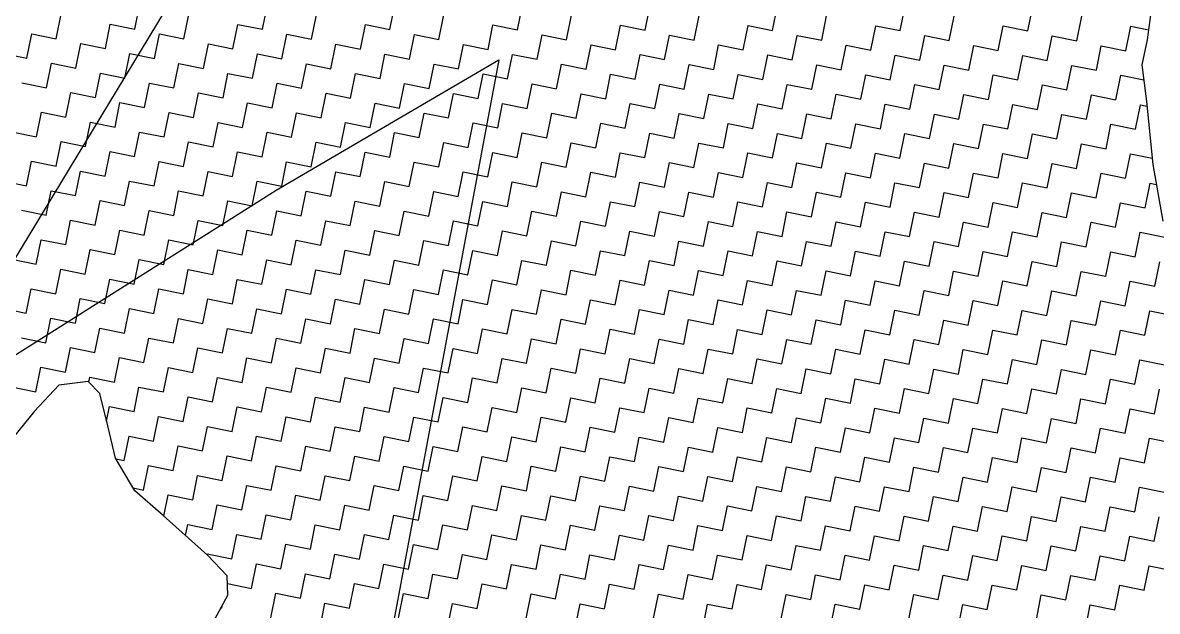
# Model space of a CAD drawing. Header units: metres. Extents: x 278801 to 279668, y 2074665 to 2075564.
# Drawn here: x 279499.6 to 279570.5, y 2075367.2 to 2075404 of the extents above; entities that cross this region are included whole.
import ezdxf

# ---------------------------------------------------------------- set-up
doc = ezdxf.new("R2010")
doc.units = ezdxf.units.M
doc.layers.add('POLY_HATCH', color=12, linetype='Continuous')
doc.layers.add('POLY_PARCEL', color=6, linetype='Continuous')

msp = doc.modelspace()

# ---------------------------------------------------------------- linework, layer by layer
at = {"layer": 'POLY_HATCH', "linetype": 'Continuous'}
for p, q in [((279506.586, 2075403.639), (279506.896, 2075405.171)), ((279514.559, 2075403.622), (279514.869, 2075405.154)), ((279522.531, 2075403.605), (279522.841, 2075405.137)), ((279530.504, 2075403.588), (279530.814, 2075405.12)), ((279538.476, 2075403.571), (279538.786, 2075405.103)), ((279546.449, 2075403.554), (279546.758, 2075405.086)), ((279554.421, 2075403.537), (279554.731, 2075405.07)), ((279562.393, 2075403.52), (279562.703, 2075405.053)), ((279501.679, 2075403.036), (279501.989, 2075404.568)), ((279509.651, 2075403.019), (279509.961, 2075404.551)), ((279517.624, 2075403.002), (279517.934, 2075404.534)), ((279525.596, 2075402.985), (279525.906, 2075404.517)), ((279533.569, 2075402.968), (279533.879, 2075404.501)), ((279541.541, 2075402.951), (279541.851, 2075404.484)), ((279549.514, 2075402.934), (279549.823, 2075404.467)), ((279557.486, 2075402.917), (279557.796, 2075404.45)), ((279565.458, 2075402.9), (279565.768, 2075404.433)), ((279504.744, 2075402.416), (279505.054, 2075403.948)), ((279505.054, 2075403.948), (279506.586, 2075403.639)), ((279512.716, 2075402.399), (279513.026, 2075403.932)), ((279513.026, 2075403.932), (279514.559, 2075403.622)), ((279520.689, 2075402.382), (279520.999, 2075403.915)), ((279520.999, 2075403.915), (279522.531, 2075403.605)), ((279528.661, 2075402.365), (279528.971, 2075403.898)), ((279528.971, 2075403.898), (279530.504, 2075403.588)), ((279536.634, 2075402.348), (279536.944, 2075403.881)), ((279536.944, 2075403.881), (279538.476, 2075403.571)), ((279544.606, 2075402.331), (279544.916, 2075403.864)), ((279544.916, 2075403.864), (279546.449, 2075403.554)), ((279552.579, 2075402.314), (279552.888, 2075403.847)), ((279552.888, 2075403.847), (279554.421, 2075403.537)), ((279560.551, 2075402.298), (279560.861, 2075403.83)), ((279560.861, 2075403.83), (279562.393, 2075403.52)), ((279568.523, 2075402.281), (279568.833, 2075403.813)), ((279568.833, 2075403.813), (279569.932, 2075403.591)), ((279499.837, 2075401.813), (279500.146, 2075403.346)), ((279500.146, 2075403.346), (279501.679, 2075403.036)), ((279502.902, 2075401.193), (279503.211, 2075402.726)), ((279503.211, 2075402.726), (279504.744, 2075402.416)), ((279507.809, 2075401.796), (279508.119, 2075403.329)), ((279508.119, 2075403.329), (279509.651, 2075403.019)), ((279515.781, 2075401.779), (279516.091, 2075403.312)), ((279516.091, 2075403.312), (279517.624, 2075403.002)), ((279523.754, 2075401.762), (279524.064, 2075403.295)), ((279524.064, 2075403.295), (279525.596, 2075402.985)), ((279531.726, 2075401.745), (279532.036, 2075403.278)), ((279532.036, 2075403.278), (279533.569, 2075402.968)), ((279539.699, 2075401.729), (279540.009, 2075403.261)), ((279540.009, 2075403.261), (279541.541, 2075402.951)), ((279547.671, 2075401.712), (279547.981, 2075403.244)), ((279547.981, 2075403.244), (279549.514, 2075402.934)), ((279555.644, 2075401.695), (279555.954, 2075403.227)), ((279555.954, 2075403.227), (279557.486, 2075402.917)), ((279563.616, 2075401.678), (279563.926, 2075403.21)), ((279563.926, 2075403.21), (279565.458, 2075402.9)), ((279498.304, 2075402.123), (279499.837, 2075401.813)), ((279505.967, 2075400.574), (279506.276, 2075402.106)), ((279506.276, 2075402.106), (279507.809, 2075401.796)), ((279510.874, 2075401.176), (279511.184, 2075402.709)), ((279511.184, 2075402.709), (279512.716, 2075402.399)), ((279513.939, 2075400.557), (279514.249, 2075402.089)), ((279514.249, 2075402.089), (279515.781, 2075401.779)), ((279518.846, 2075401.16), (279519.156, 2075402.692)), ((279519.156, 2075402.692), (279520.689, 2075402.382)), ((279521.911, 2075400.54), (279522.221, 2075402.072)), ((279522.221, 2075402.072), (279523.754, 2075401.762)), ((279526.819, 2075401.143), (279527.129, 2075402.675)), ((279527.129, 2075402.675), (279528.661, 2075402.365)), ((279529.884, 2075400.523), (279530.194, 2075402.055)), ((279530.194, 2075402.055), (279531.726, 2075401.745)), ((279534.791, 2075401.126), (279535.101, 2075402.658)), ((279535.101, 2075402.658), (279536.634, 2075402.348)), ((279537.856, 2075400.506), (279538.166, 2075402.038)), ((279538.166, 2075402.038), (279539.699, 2075401.729)), ((279542.764, 2075401.109), (279543.074, 2075402.641)), ((279543.074, 2075402.641), (279544.606, 2075402.331)), ((279545.829, 2075400.489), (279546.139, 2075402.021)), ((279546.139, 2075402.021), (279547.671, 2075401.712)), ((279550.736, 2075401.092), (279551.046, 2075402.624)), ((279551.046, 2075402.624), (279552.579, 2075402.314)), ((279558.709, 2075401.075), (279559.019, 2075402.607)), ((279559.019, 2075402.607), (279560.551, 2075402.298)), ((279566.681, 2075401.058), (279566.991, 2075402.59)), ((279566.991, 2075402.59), (279568.523, 2075402.281)), ((279501.059, 2075399.971), (279501.369, 2075401.503)), ((279501.369, 2075401.503), (279502.902, 2075401.193)), ((279509.032, 2075399.954), (279509.341, 2075401.486)), ((279509.341, 2075401.486), (279510.874, 2075401.176)), ((279517.004, 2075399.937), (279517.314, 2075401.469)), ((279517.314, 2075401.469), (279518.846, 2075401.16)), ((279524.976, 2075399.92), (279525.286, 2075401.452)), ((279525.286, 2075401.452), (279526.819, 2075401.143)), ((279532.949, 2075399.903), (279533.259, 2075401.436)), ((279533.259, 2075401.436), (279534.791, 2075401.126)), ((279540.921, 2075399.886), (279541.231, 2075401.419)), ((279541.231, 2075401.419), (279542.764, 2075401.109)), ((279548.894, 2075399.869), (279549.204, 2075401.402)), ((279549.204, 2075401.402), (279550.736, 2075401.092)), ((279553.801, 2075400.472), (279554.111, 2075402.005)), ((279554.111, 2075402.005), (279555.644, 2075401.695)), ((279556.866, 2075399.852), (279557.176, 2075401.385)), ((279557.176, 2075401.385), (279558.709, 2075401.075)), ((279561.774, 2075400.455), (279562.084, 2075401.988)), ((279562.084, 2075401.988), (279563.616, 2075401.678)), ((279564.839, 2075399.835), (279565.149, 2075401.368)), ((279565.149, 2075401.368), (279566.681, 2075401.058)), ((279504.124, 2075399.351), (279504.434, 2075400.883)), ((279504.434, 2075400.883), (279505.967, 2075400.574)), ((279512.097, 2075399.334), (279512.406, 2075400.867)), ((279512.406, 2075400.867), (279513.939, 2075400.557)), ((279520.069, 2075399.317), (279520.379, 2075400.85)), ((279520.379, 2075400.85), (279521.911, 2075400.54)), ((279528.041, 2075399.3), (279528.351, 2075400.833)), ((279528.351, 2075400.833), (279529.884, 2075400.523)), ((279536.014, 2075399.283), (279536.324, 2075400.816)), ((279536.324, 2075400.816), (279537.856, 2075400.506)), ((279543.986, 2075399.266), (279544.296, 2075400.799)), ((279544.296, 2075400.799), (279545.829, 2075400.489)), ((279551.959, 2075399.249), (279552.269, 2075400.782)), ((279552.269, 2075400.782), (279553.801, 2075400.472)), ((279559.931, 2075399.232), (279560.241, 2075400.765)), ((279560.241, 2075400.765), (279561.774, 2075400.455)), ((279567.904, 2075399.216), (279568.214, 2075400.748)), ((279568.214, 2075400.748), (279569.645, 2075400.459)), ((279499.527, 2075400.281), (279501.059, 2075399.971)), ((279507.189, 2075398.731), (279507.499, 2075400.264)), ((279507.499, 2075400.264), (279509.032, 2075399.954)), ((279515.162, 2075398.714), (279515.472, 2075400.247)), ((279515.472, 2075400.247), (279517.004, 2075399.937)), ((279523.134, 2075398.697), (279523.444, 2075400.23)), ((279523.444, 2075400.23), (279524.976, 2075399.92)), ((279531.107, 2075398.68), (279531.416, 2075400.213)), ((279531.416, 2075400.213), (279532.949, 2075399.903)), ((279539.079, 2075398.663), (279539.389, 2075400.196)), ((279539.389, 2075400.196), (279540.921, 2075399.886)), ((279547.051, 2075398.647), (279547.361, 2075400.179)), ((279547.361, 2075400.179), (279548.894, 2075399.869)), ((279555.024, 2075398.63), (279555.334, 2075400.162)), ((279555.334, 2075400.162), (279556.866, 2075399.852)), ((279562.996, 2075398.613), (279563.306, 2075400.145)), ((279563.306, 2075400.145), (279564.839, 2075399.835)), ((279502.282, 2075398.128), (279502.592, 2075399.661)), ((279502.592, 2075399.661), (279504.124, 2075399.351)), ((279510.254, 2075398.111), (279510.564, 2075399.644)), ((279510.564, 2075399.644), (279512.097, 2075399.334)), ((279518.227, 2075398.094), (279518.537, 2075399.627)), ((279518.537, 2075399.627), (279520.069, 2075399.317)), ((279526.199, 2075398.078), (279526.509, 2075399.61)), ((279526.509, 2075399.61), (279528.041, 2075399.3)), ((279534.172, 2075398.061), (279534.481, 2075399.593)), ((279534.481, 2075399.593), (279536.014, 2075399.283)), ((279542.144, 2075398.044), (279542.454, 2075399.576)), ((279542.454, 2075399.576), (279543.986, 2075399.266)), ((279550.116, 2075398.027), (279550.426, 2075399.559)), ((279550.426, 2075399.559), (279551.959, 2075399.249)), ((279558.089, 2075398.01), (279558.399, 2075399.542)), ((279558.399, 2075399.542), (279559.931, 2075399.232)), ((279566.061, 2075397.993), (279566.371, 2075399.525)), ((279566.371, 2075399.525), (279567.904, 2075399.216)), ((279505.347, 2075397.509), (279505.657, 2075399.041)), ((279505.657, 2075399.041), (279507.189, 2075398.731)), ((279513.319, 2075397.492), (279513.629, 2075399.024)), ((279513.629, 2075399.024), (279515.162, 2075398.714)), ((279521.292, 2075397.475), (279521.602, 2075399.007)), ((279521.602, 2075399.007), (279523.134, 2075398.697)), ((279529.264, 2075397.458), (279529.574, 2075398.99)), ((279529.574, 2075398.99), (279531.107, 2075398.68)), ((279537.237, 2075397.441), (279537.546, 2075398.973)), ((279537.546, 2075398.973), (279539.079, 2075398.663)), ((279545.209, 2075397.424), (279545.519, 2075398.956)), ((279545.519, 2075398.956), (279547.051, 2075398.647)), ((279553.181, 2075397.407), (279553.491, 2075398.94)), ((279553.491, 2075398.94), (279555.024, 2075398.63)), ((279561.154, 2075397.39), (279561.464, 2075398.923)), ((279561.464, 2075398.923), (279562.996, 2075398.613)), ((279569.126, 2075397.373), (279569.436, 2075398.906)), ((279569.436, 2075398.906), (279569.84, 2075398.824)), ((279500.439, 2075396.906), (279500.749, 2075398.438)), ((279500.749, 2075398.438), (279502.282, 2075398.128)), ((279503.504, 2075396.286), (279503.814, 2075397.818)), ((279503.814, 2075397.818), (279505.347, 2075397.509)), ((279508.412, 2075396.889), (279508.722, 2075398.421)), ((279508.722, 2075398.421), (279510.254, 2075398.111)), ((279511.477, 2075396.269), (279511.787, 2075397.802)), ((279511.787, 2075397.802), (279513.319, 2075397.492)), ((279516.384, 2075396.872), (279516.694, 2075398.404)), ((279516.694, 2075398.404), (279518.227, 2075398.094)), ((279519.449, 2075396.252), (279519.759, 2075397.785)), ((279519.759, 2075397.785), (279521.292, 2075397.475)), ((279524.357, 2075396.855), (279524.667, 2075398.387)), ((279524.667, 2075398.387), (279526.199, 2075398.078)), ((279527.422, 2075396.235), (279527.732, 2075397.768)), ((279527.732, 2075397.768), (279529.264, 2075397.458)), ((279532.329, 2075396.838), (279532.639, 2075398.371)), ((279532.639, 2075398.371), (279534.172, 2075398.061)), ((279540.302, 2075396.821), (279540.611, 2075398.354)), ((279540.611, 2075398.354), (279542.144, 2075398.044)), ((279548.274, 2075396.804), (279548.584, 2075398.337)), ((279548.584, 2075398.337), (279550.116, 2075398.027)), ((279556.246, 2075396.787), (279556.556, 2075398.32)), ((279556.556, 2075398.32), (279558.089, 2075398.01)), ((279564.219, 2075396.77), (279564.529, 2075398.303)), ((279564.529, 2075398.303), (279566.061, 2075397.993)), ((279498.907, 2075397.216), (279500.439, 2075396.906)), ((279506.569, 2075395.666), (279506.879, 2075397.199)), ((279506.879, 2075397.199), (279508.412, 2075396.889)), ((279514.542, 2075395.649), (279514.852, 2075397.182)), ((279514.852, 2075397.182), (279516.384, 2075396.872)), ((279522.514, 2075395.632), (279522.824, 2075397.165)), ((279522.824, 2075397.165), (279524.357, 2075396.855)), ((279530.487, 2075395.615), (279530.797, 2075397.148)), ((279530.797, 2075397.148), (279532.329, 2075396.838)), ((279535.394, 2075396.218), (279535.704, 2075397.751)), ((279535.704, 2075397.751), (279537.237, 2075397.441)), ((279538.459, 2075395.598), (279538.769, 2075397.131)), ((279538.769, 2075397.131), (279540.302, 2075396.821)), ((279543.367, 2075396.201), (279543.676, 2075397.734)), ((279543.676, 2075397.734), (279545.209, 2075397.424)), ((279546.432, 2075395.582), (279546.742, 2075397.114)), ((279546.742, 2075397.114), (279548.274, 2075396.804)), ((279551.339, 2075396.184), (279551.649, 2075397.717)), ((279551.649, 2075397.717), (279553.181, 2075397.407)), ((279554.404, 2075395.565), (279554.714, 2075397.097)), ((279554.714, 2075397.097), (279556.246, 2075396.787)), ((279559.311, 2075396.167), (279559.621, 2075397.7)), ((279559.621, 2075397.7), (279561.154, 2075397.39)), ((279562.377, 2075395.548), (279562.686, 2075397.08)), ((279562.686, 2075397.08), (279564.219, 2075396.77)), ((279567.284, 2075396.151), (279567.594, 2075397.683)), ((279567.594, 2075397.683), (279569.126, 2075397.373)), ((279501.662, 2075395.063), (279501.972, 2075396.596)), ((279501.972, 2075396.596), (279503.504, 2075396.286)), ((279509.634, 2075395.046), (279509.944, 2075396.579)), ((279509.944, 2075396.579), (279511.477, 2075396.269)), ((279517.607, 2075395.029), (279517.917, 2075396.562)), ((279517.917, 2075396.562), (279519.449, 2075396.252)), ((279525.579, 2075395.013), (279525.889, 2075396.545)), ((279525.889, 2075396.545), (279527.422, 2075396.235)), ((279533.552, 2075394.996), (279533.862, 2075396.528)), ((279533.862, 2075396.528), (279535.394, 2075396.218)), ((279541.524, 2075394.979), (279541.834, 2075396.511)), ((279541.834, 2075396.511), (279543.367, 2075396.201)), ((279549.497, 2075394.962), (279549.807, 2075396.494)), ((279549.807, 2075396.494), (279551.339, 2075396.184)), ((279557.469, 2075394.945), (279557.779, 2075396.477)), ((279557.779, 2075396.477), (279559.311, 2075396.167)), ((279565.442, 2075394.928), (279565.751, 2075396.46)), ((279565.751, 2075396.46), (279567.284, 2075396.151)), ((279504.727, 2075394.444), (279505.037, 2075395.976)), ((279505.037, 2075395.976), (279506.569, 2075395.666)), ((279512.699, 2075394.427), (279513.009, 2075395.959)), ((279513.009, 2075395.959), (279514.542, 2075395.649)), ((279520.672, 2075394.41), (279520.982, 2075395.942)), ((279520.982, 2075395.942), (279522.514, 2075395.632)), ((279528.644, 2075394.393), (279528.954, 2075395.925)), ((279528.954, 2075395.925), (279530.487, 2075395.615)), ((279536.617, 2075394.376), (279536.927, 2075395.908)), ((279536.927, 2075395.908), (279538.459, 2075395.598)), ((279544.589, 2075394.359), (279544.899, 2075395.891)), ((279544.899, 2075395.891), (279546.432, 2075395.582)), ((279552.562, 2075394.342), (279552.872, 2075395.874)), ((279552.872, 2075395.874), (279554.404, 2075395.565)), ((279560.534, 2075394.325), (279560.844, 2075395.858)), ((279560.844, 2075395.858), (279562.377, 2075395.548)), ((279568.507, 2075394.308), (279568.816, 2075395.841)), ((279568.816, 2075395.841), (279570.163, 2075395.568)), ((279499.82, 2075393.841), (279500.129, 2075395.373)), ((279500.129, 2075395.373), (279501.662, 2075395.063)), ((279507.792, 2075393.824), (279508.102, 2075395.356)), ((279508.102, 2075395.356), (279509.634, 2075395.046)), ((279515.764, 2075393.807), (279516.074, 2075395.339)), ((279516.074, 2075395.339), (279517.607, 2075395.029)), ((279523.737, 2075393.79), (279524.047, 2075395.322)), ((279524.047, 2075395.322), (279525.579, 2075395.013)), ((279531.709, 2075393.773), (279532.019, 2075395.305)), ((279532.019, 2075395.305), (279533.552, 2075394.996)), ((279539.682, 2075393.756), (279539.992, 2075395.289)), ((279539.992, 2075395.289), (279541.524, 2075394.979)), ((279547.654, 2075393.739), (279547.964, 2075395.272)), ((279547.964, 2075395.272), (279549.497, 2075394.962)), ((279555.627, 2075393.722), (279555.937, 2075395.255)), ((279555.937, 2075395.255), (279557.469, 2075394.945)), ((279563.599, 2075393.705), (279563.909, 2075395.238)), ((279563.909, 2075395.238), (279565.442, 2075394.928)), ((279502.885, 2075393.221), (279503.194, 2075394.753)), ((279503.194, 2075394.753), (279504.727, 2075394.444)), ((279510.857, 2075393.204), (279511.167, 2075394.737)), ((279511.167, 2075394.737), (279512.699, 2075394.427)), ((279518.829, 2075393.187), (279519.139, 2075394.72)), ((279519.139, 2075394.72), (279520.672, 2075394.41)), ((279526.802, 2075393.17), (279527.112, 2075394.703)), ((279527.112, 2075394.703), (279528.644, 2075394.393)), ((279534.774, 2075393.153), (279535.084, 2075394.686)), ((279535.084, 2075394.686), (279536.617, 2075394.376)), ((279542.747, 2075393.136), (279543.057, 2075394.669)), ((279543.057, 2075394.669), (279544.589, 2075394.359)), ((279550.719, 2075393.119), (279551.029, 2075394.652)), ((279551.029, 2075394.652), (279552.562, 2075394.342)), ((279558.692, 2075393.102), (279559.002, 2075394.635)), ((279559.002, 2075394.635), (279560.534, 2075394.325)), ((279566.664, 2075393.086), (279566.974, 2075394.618)), ((279566.974, 2075394.618), (279568.507, 2075394.308)), ((279498.287, 2075394.151), (279499.82, 2075393.841)), ((279501.042, 2075391.998), (279501.352, 2075393.531)), ((279501.352, 2075393.531), (279502.885, 2075393.221)), ((279505.95, 2075392.601), (279506.26, 2075394.134)), ((279506.26, 2075394.134), (279507.792, 2075393.824)), ((279509.015, 2075391.981), (279509.325, 2075393.514)), ((279509.325, 2075393.514), (279510.857, 2075393.204)), ((279513.922, 2075392.584), (279514.232, 2075394.117)), ((279514.232, 2075394.117), (279515.764, 2075393.807)), ((279521.895, 2075392.567), (279522.204, 2075394.1)), ((279522.204, 2075394.1), (279523.737, 2075393.79)), ((279529.867, 2075392.55), (279530.177, 2075394.083)), ((279530.177, 2075394.083), (279531.709, 2075393.773)), ((279537.839, 2075392.533), (279538.149, 2075394.066)), ((279538.149, 2075394.066), (279539.682, 2075393.756)), ((279545.812, 2075392.517), (279546.122, 2075394.049)), ((279546.122, 2075394.049), (279547.654, 2075393.739)), ((279553.784, 2075392.5), (279554.094, 2075394.032)), ((279554.094, 2075394.032), (279555.627, 2075393.722)), ((279561.757, 2075392.483), (279562.067, 2075394.015)), ((279562.067, 2075394.015), (279563.599, 2075393.705)), ((279569.729, 2075392.466), (279570.039, 2075393.998)), ((279570.039, 2075393.998), (279570.422, 2075393.921)), ((279504.107, 2075391.379), (279504.417, 2075392.911)), ((279504.417, 2075392.911), (279505.95, 2075392.601)), ((279512.08, 2075391.362), (279512.39, 2075392.894)), ((279512.39, 2075392.894), (279513.922, 2075392.584)), ((279516.987, 2075391.964), (279517.297, 2075393.497)), ((279517.297, 2075393.497), (279518.829, 2075393.187)), ((279520.052, 2075391.345), (279520.362, 2075392.877)), ((279520.362, 2075392.877), (279521.895, 2075392.567)), ((279524.96, 2075391.948), (279525.269, 2075393.48)), ((279525.269, 2075393.48), (279526.802, 2075393.17)), ((279528.025, 2075391.328), (279528.334, 2075392.86)), ((279528.334, 2075392.86), (279529.867, 2075392.55)), ((279532.932, 2075391.931), (279533.242, 2075393.463)), ((279533.242, 2075393.463), (279534.774, 2075393.153)), ((279535.997, 2075391.311), (279536.307, 2075392.843)), ((279536.307, 2075392.843), (279537.839, 2075392.533)), ((279540.904, 2075391.914), (279541.214, 2075393.446)), ((279541.214, 2075393.446), (279542.747, 2075393.136)), ((279543.969, 2075391.294), (279544.279, 2075392.826)), ((279544.279, 2075392.826), (279545.812, 2075392.517)), ((279548.877, 2075391.897), (279549.187, 2075393.429)), ((279549.187, 2075393.429), (279550.719, 2075393.119)), ((279551.942, 2075391.277), (279552.252, 2075392.809)), ((279552.252, 2075392.809), (279553.784, 2075392.5)), ((279556.849, 2075391.88), (279557.159, 2075393.412)), ((279557.159, 2075393.412), (279558.692, 2075393.102)), ((279564.822, 2075391.863), (279565.132, 2075393.395)), ((279565.132, 2075393.395), (279566.664, 2075393.086)), ((279499.51, 2075392.308), (279501.042, 2075391.998)), ((279507.172, 2075390.759), (279507.482, 2075392.291)), ((279507.482, 2075392.291), (279509.015, 2075391.981)), ((279515.145, 2075390.742), (279515.455, 2075392.274)), ((279515.455, 2075392.274), (279516.987, 2075391.964)), ((279523.117, 2075390.725), (279523.427, 2075392.257)), ((279523.427, 2075392.257), (279524.96, 2075391.948)), ((279531.09, 2075390.708), (279531.399, 2075392.24)), ((279531.399, 2075392.24), (279532.932, 2075391.931)), ((279539.062, 2075390.691), (279539.372, 2075392.224)), ((279539.372, 2075392.224), (279540.904, 2075391.914)), ((279547.034, 2075390.674), (279547.344, 2075392.207)), ((279547.344, 2075392.207), (279548.877, 2075391.897)), ((279555.007, 2075390.657), (279555.317, 2075392.19)), ((279555.317, 2075392.19), (279556.849, 2075391.88)), ((279559.914, 2075391.26), (279560.224, 2075392.793)), ((279560.224, 2075392.793), (279561.757, 2075392.483)), ((279562.979, 2075390.64), (279563.289, 2075392.173)), ((279563.289, 2075392.173), (279564.822, 2075391.863)), ((279567.887, 2075391.243), (279568.197, 2075392.776)), ((279568.197, 2075392.776), (279569.729, 2075392.466)), ((279502.265, 2075390.156), (279502.575, 2075391.688)), ((279502.575, 2075391.688), (279504.107, 2075391.379)), ((279510.237, 2075390.139), (279510.547, 2075391.671)), ((279510.547, 2075391.671), (279512.08, 2075391.362)), ((279518.21, 2075390.122), (279518.52, 2075391.655)), ((279518.52, 2075391.655), (279520.052, 2075391.345)), ((279526.182, 2075390.105), (279526.492, 2075391.638)), ((279526.492, 2075391.638), (279528.025, 2075391.328)), ((279534.155, 2075390.088), (279534.464, 2075391.621)), ((279534.464, 2075391.621), (279535.997, 2075391.311)), ((279542.127, 2075390.071), (279542.437, 2075391.604)), ((279542.437, 2075391.604), (279543.969, 2075391.294)), ((279550.099, 2075390.054), (279550.409, 2075391.587)), ((279550.409, 2075391.587), (279551.942, 2075391.277)), ((279558.072, 2075390.037), (279558.382, 2075391.57)), ((279558.382, 2075391.57), (279559.914, 2075391.26)), ((279566.044, 2075390.02), (279566.354, 2075391.553)), ((279566.354, 2075391.553), (279567.887, 2075391.243)), ((279505.33, 2075389.536), (279505.64, 2075391.069)), ((279505.64, 2075391.069), (279507.172, 2075390.759)), ((279513.302, 2075389.519), (279513.612, 2075391.052)), ((279513.612, 2075391.052), (279515.145, 2075390.742)), ((279521.275, 2075389.502), (279521.585, 2075391.035)), ((279521.585, 2075391.035), (279523.117, 2075390.725)), ((279529.247, 2075389.485), (279529.557, 2075391.018)), ((279529.557, 2075391.018), (279531.09, 2075390.708)), ((279537.22, 2075389.468), (279537.53, 2075391.001)), ((279537.53, 2075391.001), (279539.062, 2075390.691)), ((279545.192, 2075389.451), (279545.502, 2075390.984)), ((279545.502, 2075390.984), (279547.034, 2075390.674)), ((279553.165, 2075389.435), (279553.474, 2075390.967)), ((279553.474, 2075390.967), (279555.007, 2075390.657)), ((279561.137, 2075389.418), (279561.447, 2075390.95)), ((279561.447, 2075390.95), (279562.979, 2075390.64)), ((279569.109, 2075389.401), (279569.419, 2075390.933)), ((279569.419, 2075390.933), (279570.952, 2075390.623)), ((279500.422, 2075388.933), (279500.732, 2075390.466)), ((279500.732, 2075390.466), (279502.265, 2075390.156)), ((279508.395, 2075388.916), (279508.705, 2075390.449)), ((279508.705, 2075390.449), (279510.237, 2075390.139)), ((279516.367, 2075388.899), (279516.677, 2075390.432)), ((279516.677, 2075390.432), (279518.21, 2075390.122)), ((279524.34, 2075388.882), (279524.65, 2075390.415)), ((279524.65, 2075390.415), (279526.182, 2075390.105)), ((279532.312, 2075388.866), (279532.622, 2075390.398)), ((279532.622, 2075390.398), (279534.155, 2075390.088)), ((279540.285, 2075388.849), (279540.595, 2075390.381)), ((279540.595, 2075390.381), (279542.127, 2075390.071)), ((279548.257, 2075388.832), (279548.567, 2075390.364)), ((279548.567, 2075390.364), (279550.099, 2075390.054)), ((279556.23, 2075388.815), (279556.539, 2075390.347)), ((279556.539, 2075390.347), (279558.072, 2075390.037)), ((279564.202, 2075388.798), (279564.512, 2075390.33)), ((279564.512, 2075390.33), (279566.044, 2075390.02)), ((279503.487, 2075388.313), (279503.797, 2075389.846)), ((279503.797, 2075389.846), (279505.33, 2075389.536)), ((279511.46, 2075388.297), (279511.77, 2075389.829)), ((279511.77, 2075389.829), (279513.302, 2075389.519)), ((279519.432, 2075388.28), (279519.742, 2075389.812)), ((279519.742, 2075389.812), (279521.275, 2075389.502)), ((279527.405, 2075388.263), (279527.715, 2075389.795)), ((279527.715, 2075389.795), (279529.247, 2075389.485)), ((279535.377, 2075388.246), (279535.687, 2075389.778)), ((279535.687, 2075389.778), (279537.22, 2075389.468)), ((279543.35, 2075388.229), (279543.66, 2075389.761)), ((279543.66, 2075389.761), (279545.192, 2075389.451)), ((279551.322, 2075388.212), (279551.632, 2075389.744)), ((279551.632, 2075389.744), (279553.165, 2075389.435)), ((279559.295, 2075388.195), (279559.604, 2075389.728)), ((279559.604, 2075389.728), (279561.137, 2075389.418)), ((279567.267, 2075388.178), (279567.577, 2075389.711)), ((279567.577, 2075389.711), (279569.109, 2075389.401)), ((279498.89, 2075389.243), (279500.422, 2075388.933)), ((279501.645, 2075387.091), (279501.955, 2075388.623)), ((279501.955, 2075388.623), (279503.487, 2075388.313)), ((279506.552, 2075387.694), (279506.862, 2075389.226)), ((279506.862, 2075389.226), (279508.395, 2075388.916)), ((279509.618, 2075387.074), (279509.927, 2075388.606)), ((279509.927, 2075388.606), (279511.46, 2075388.297)), ((279514.525, 2075387.677), (279514.835, 2075389.209)), ((279514.835, 2075389.209), (279516.367, 2075388.899)), ((279517.59, 2075387.057), (279517.9, 2075388.59)), ((279517.9, 2075388.59), (279519.432, 2075388.28)), ((279522.497, 2075387.66), (279522.807, 2075389.192)), ((279522.807, 2075389.192), (279524.34, 2075388.882)), ((279525.562, 2075387.04), (279525.872, 2075388.573)), ((279525.872, 2075388.573), (279527.405, 2075388.263)), ((279530.47, 2075387.643), (279530.78, 2075389.175)), ((279530.78, 2075389.175), (279532.312, 2075388.866)), ((279533.535, 2075387.023), (279533.845, 2075388.556)), ((279533.845, 2075388.556), (279535.377, 2075388.246)), ((279538.442, 2075387.626), (279538.752, 2075389.159)), ((279538.752, 2075389.159), (279540.285, 2075388.849)), ((279546.415, 2075387.609), (279546.725, 2075389.142)), ((279546.725, 2075389.142), (279548.257, 2075388.832)), ((279554.387, 2075387.592), (279554.697, 2075389.125)), ((279554.697, 2075389.125), (279556.23, 2075388.815)), ((279562.36, 2075387.575), (279562.669, 2075389.108)), ((279562.669, 2075389.108), (279564.202, 2075388.798)), ((279570.332, 2075387.558), (279570.642, 2075389.091)), ((279504.71, 2075386.471), (279505.02, 2075388.004)), ((279505.02, 2075388.004), (279506.552, 2075387.694)), ((279512.683, 2075386.454), (279512.992, 2075387.987)), ((279512.992, 2075387.987), (279514.525, 2075387.677)), ((279520.655, 2075386.437), (279520.965, 2075387.97)), ((279520.965, 2075387.97), (279522.497, 2075387.66)), ((279528.627, 2075386.42), (279528.937, 2075387.953)), ((279528.937, 2075387.953), (279530.47, 2075387.643)), ((279536.6, 2075386.403), (279536.91, 2075387.936)), ((279536.91, 2075387.936), (279538.442, 2075387.626)), ((279541.507, 2075387.006), (279541.817, 2075388.539)), ((279541.817, 2075388.539), (279543.35, 2075388.229)), ((279544.572, 2075386.386), (279544.882, 2075387.919)), ((279544.882, 2075387.919), (279546.415, 2075387.609)), ((279549.48, 2075386.989), (279549.79, 2075388.522)), ((279549.79, 2075388.522), (279551.322, 2075388.212)), ((279552.545, 2075386.37), (279552.855, 2075387.902)), ((279552.855, 2075387.902), (279554.387, 2075387.592)), ((279557.452, 2075386.972), (279557.762, 2075388.505)), ((279557.762, 2075388.505), (279559.295, 2075388.195)), ((279560.517, 2075386.353), (279560.827, 2075387.885)), ((279560.827, 2075387.885), (279562.36, 2075387.575)), ((279565.425, 2075386.955), (279565.734, 2075388.488)), ((279565.734, 2075388.488), (279567.267, 2075388.178)), ((279568.49, 2075386.336), (279568.8, 2075387.868)), ((279568.8, 2075387.868), (279570.332, 2075387.558)), ((279499.803, 2075385.868), (279500.113, 2075387.401)), ((279500.113, 2075387.401), (279501.645, 2075387.091)), ((279507.775, 2075385.851), (279508.085, 2075387.384)), ((279508.085, 2075387.384), (279509.618, 2075387.074)), ((279515.748, 2075385.834), (279516.057, 2075387.367)), ((279516.057, 2075387.367), (279517.59, 2075387.057)), ((279523.72, 2075385.817), (279524.03, 2075387.35)), ((279524.03, 2075387.35), (279525.562, 2075387.04)), ((279531.692, 2075385.801), (279532.002, 2075387.333)), ((279532.002, 2075387.333), (279533.535, 2075387.023)), ((279539.665, 2075385.784), (279539.975, 2075387.316)), ((279539.975, 2075387.316), (279541.507, 2075387.006)), ((279547.637, 2075385.767), (279547.947, 2075387.299)), ((279547.947, 2075387.299), (279549.48, 2075386.989)), ((279555.61, 2075385.75), (279555.92, 2075387.282)), ((279555.92, 2075387.282), (279557.452, 2075386.972)), ((279563.582, 2075385.733), (279563.892, 2075387.265)), ((279563.892, 2075387.265), (279565.425, 2075386.955)), ((279502.868, 2075385.248), (279503.178, 2075386.781)), ((279503.178, 2075386.781), (279504.71, 2075386.471)), ((279510.84, 2075385.232), (279511.15, 2075386.764)), ((279511.15, 2075386.764), (279512.683, 2075386.454)), ((279518.813, 2075385.215), (279519.122, 2075386.747)), ((279519.122, 2075386.747), (279520.655, 2075386.437)), ((279526.785, 2075385.198), (279527.095, 2075386.73)), ((279527.095, 2075386.73), (279528.627, 2075386.42)), ((279534.757, 2075385.181), (279535.067, 2075386.713)), ((279535.067, 2075386.713), (279536.6, 2075386.403)), ((279542.73, 2075385.164), (279543.04, 2075386.696)), ((279543.04, 2075386.696), (279544.572, 2075386.386)), ((279550.702, 2075385.147), (279551.012, 2075386.679)), ((279551.012, 2075386.679), (279552.545, 2075386.37)), ((279558.675, 2075385.13), (279558.985, 2075386.663)), ((279558.985, 2075386.663), (279560.517, 2075386.353)), ((279566.647, 2075385.113), (279566.957, 2075386.646)), ((279566.957, 2075386.646), (279568.49, 2075386.336)), ((279498.27, 2075386.178), (279499.803, 2075385.868)), ((279505.933, 2075384.629), (279506.243, 2075386.161)), ((279506.243, 2075386.161), (279507.775, 2075385.851)), ((279513.905, 2075384.612), (279514.215, 2075386.144)), ((279514.215, 2075386.144), (279515.748, 2075385.834)), ((279521.878, 2075384.595), (279522.187, 2075386.127)), ((279522.187, 2075386.127), (279523.72, 2075385.817)), ((279529.85, 2075384.578), (279530.16, 2075386.11)), ((279530.16, 2075386.11), (279531.692, 2075385.801)), ((279537.822, 2075384.561), (279538.132, 2075386.094)), ((279538.132, 2075386.094), (279539.665, 2075385.784)), ((279545.795, 2075384.544), (279546.105, 2075386.077)), ((279546.105, 2075386.077), (279547.637, 2075385.767)), ((279553.767, 2075384.527), (279554.077, 2075386.06)), ((279554.077, 2075386.06), (279555.61, 2075385.75)), ((279561.74, 2075384.51), (279562.05, 2075386.043)), ((279562.05, 2075386.043), (279563.582, 2075385.733)), ((279569.712, 2075384.493), (279570.022, 2075386.026)), ((279570.022, 2075386.026), (279571.555, 2075385.716)), ((279501.025, 2075384.026), (279501.335, 2075385.558)), ((279501.335, 2075385.558), (279502.868, 2075385.248)), ((279508.998, 2075384.009), (279509.308, 2075385.541)), ((279509.308, 2075385.541), (279510.84, 2075385.232)), ((279516.97, 2075383.992), (279517.28, 2075385.525)), ((279517.28, 2075385.525), (279518.813, 2075385.215)), ((279524.943, 2075383.975), (279525.253, 2075385.508)), ((279525.253, 2075385.508), (279526.785, 2075385.198)), ((279532.915, 2075383.958), (279533.225, 2075385.491)), ((279533.225, 2075385.491), (279534.757, 2075385.181)), ((279540.888, 2075383.941), (279541.197, 2075385.474)), ((279541.197, 2075385.474), (279542.73, 2075385.164)), ((279548.86, 2075383.924), (279549.17, 2075385.457)), ((279549.17, 2075385.457), (279550.702, 2075385.147)), ((279556.832, 2075383.907), (279557.142, 2075385.44)), ((279557.142, 2075385.44), (279558.675, 2075385.13)), ((279564.805, 2075383.89), (279565.115, 2075385.423)), ((279565.115, 2075385.423), (279566.647, 2075385.113)), ((279499.493, 2075384.336), (279501.025, 2075384.026)), ((279504.09, 2075383.406), (279504.4, 2075384.939)), ((279504.4, 2075384.939), (279505.933, 2075384.629)), ((279507.155, 2075382.786), (279507.465, 2075384.319)), ((279507.465, 2075384.319), (279508.998, 2075384.009)), ((279512.063, 2075383.389), (279512.373, 2075384.922)), ((279512.373, 2075384.922), (279513.905, 2075384.612)), ((279515.128, 2075382.769), (279515.438, 2075384.302)), ((279515.438, 2075384.302), (279516.97, 2075383.992)), ((279520.035, 2075383.372), (279520.345, 2075384.905)), ((279520.345, 2075384.905), (279521.878, 2075384.595)), ((279528.008, 2075383.355), (279528.318, 2075384.888)), ((279528.318, 2075384.888), (279529.85, 2075384.578)), ((279535.98, 2075383.338), (279536.29, 2075384.871)), ((279536.29, 2075384.871), (279537.822, 2075384.561)), ((279543.953, 2075383.321), (279544.262, 2075384.854)), ((279544.262, 2075384.854), (279545.795, 2075384.544)), ((279551.925, 2075383.305), (279552.235, 2075384.837)), ((279552.235, 2075384.837), (279553.767, 2075384.527)), ((279559.897, 2075383.288), (279560.207, 2075384.82)), ((279560.207, 2075384.82), (279561.74, 2075384.51)), ((279567.87, 2075383.271), (279568.18, 2075384.803)), ((279568.18, 2075384.803), (279569.712, 2075384.493)), ((279502.248, 2075382.183), (279502.558, 2075383.716)), ((279502.558, 2075383.716), (279504.09, 2075383.406)), ((279510.22, 2075382.167), (279510.53, 2075383.699)), ((279510.53, 2075383.699), (279512.063, 2075383.389)), ((279518.193, 2075382.15), (279518.503, 2075383.682)), ((279518.503, 2075383.682), (279520.035, 2075383.372)), ((279523.1, 2075382.752), (279523.41, 2075384.285)), ((279523.41, 2075384.285), (279524.943, 2075383.975)), ((279526.165, 2075382.133), (279526.475, 2075383.665)), ((279526.475, 2075383.665), (279528.008, 2075383.355)), ((279531.073, 2075382.736), (279531.383, 2075384.268)), ((279531.383, 2075384.268), (279532.915, 2075383.958)), ((279534.138, 2075382.116), (279534.448, 2075383.648)), ((279534.448, 2075383.648), (279535.98, 2075383.338)), ((279539.045, 2075382.719), (279539.355, 2075384.251)), ((279539.355, 2075384.251), (279540.888, 2075383.941)), ((279542.11, 2075382.099), (279542.42, 2075383.631)), ((279542.42, 2075383.631), (279543.953, 2075383.321)), ((279547.018, 2075382.702), (279547.327, 2075384.234)), ((279547.327, 2075384.234), (279548.86, 2075383.924)), ((279550.083, 2075382.082), (279550.392, 2075383.614)), ((279550.392, 2075383.614), (279551.925, 2075383.305)), ((279554.99, 2075382.685), (279555.3, 2075384.217)), ((279555.3, 2075384.217), (279556.832, 2075383.907)), ((279558.055, 2075382.065), (279558.365, 2075383.597)), ((279558.365, 2075383.597), (279559.897, 2075383.288)), ((279562.962, 2075382.668), (279563.272, 2075384.2)), ((279563.272, 2075384.2), (279564.805, 2075383.89)), ((279566.027, 2075382.048), (279566.337, 2075383.581)), ((279566.337, 2075383.581), (279567.87, 2075383.271)), ((279505.313, 2075381.564), (279505.623, 2075383.096)), ((279505.623, 2075383.096), (279507.155, 2075382.786)), ((279513.285, 2075381.547), (279513.595, 2075383.079)), ((279513.595, 2075383.079), (279515.128, 2075382.769)), ((279521.258, 2075381.53), (279521.568, 2075383.062)), ((279521.568, 2075383.062), (279523.1, 2075382.752)), ((279529.23, 2075381.513), (279529.54, 2075383.045)), ((279529.54, 2075383.045), (279531.073, 2075382.736)), ((279537.203, 2075381.496), (279537.513, 2075383.028)), ((279537.513, 2075383.028), (279539.045, 2075382.719)), ((279545.175, 2075381.479), (279545.485, 2075383.012)), ((279545.485, 2075383.012), (279547.018, 2075382.702)), ((279553.148, 2075381.462), (279553.457, 2075382.995)), ((279553.457, 2075382.995), (279554.99, 2075382.685)), ((279561.12, 2075381.445), (279561.43, 2075382.978)), ((279561.43, 2075382.978), (279562.962, 2075382.668)), ((279569.092, 2075381.428), (279569.402, 2075382.961)), ((279569.402, 2075382.961), (279570.935, 2075382.651)), ((279500.406, 2075380.961), (279500.715, 2075382.493)), ((279500.715, 2075382.493), (279502.248, 2075382.183)), ((279508.378, 2075380.944), (279508.688, 2075382.476)), ((279508.688, 2075382.476), (279510.22, 2075382.167)), ((279516.35, 2075380.927), (279516.66, 2075382.459)), ((279516.66, 2075382.459), (279518.193, 2075382.15)), ((279524.323, 2075380.91), (279524.633, 2075382.443)), ((279524.633, 2075382.443), (279526.165, 2075382.133)), ((279532.295, 2075380.893), (279532.605, 2075382.426)), ((279532.605, 2075382.426), (279534.138, 2075382.116)), ((279540.268, 2075380.876), (279540.578, 2075382.409)), ((279540.578, 2075382.409), (279542.11, 2075382.099)), ((279548.24, 2075380.859), (279548.55, 2075382.392)), ((279548.55, 2075382.392), (279550.083, 2075382.082)), ((279556.213, 2075380.842), (279556.523, 2075382.375)), ((279556.523, 2075382.375), (279558.055, 2075382.065)), ((279564.185, 2075380.825), (279564.495, 2075382.358)), ((279564.495, 2075382.358), (279566.027, 2075382.048)), ((279503.715, 2075381.548), (279503.78, 2075381.874)), ((279503.78, 2075381.874), (279505.313, 2075381.564)), ((279511.443, 2075380.324), (279511.753, 2075381.857)), ((279511.753, 2075381.857), (279513.285, 2075381.547)), ((279519.415, 2075380.307), (279519.725, 2075381.84)), ((279519.725, 2075381.84), (279521.258, 2075381.53)), ((279527.388, 2075380.29), (279527.698, 2075381.823)), ((279527.698, 2075381.823), (279529.23, 2075381.513)), ((279535.36, 2075380.273), (279535.67, 2075381.806)), ((279535.67, 2075381.806), (279537.203, 2075381.496)), ((279543.333, 2075380.256), (279543.643, 2075381.789)), ((279543.643, 2075381.789), (279545.175, 2075381.479)), ((279551.305, 2075380.239), (279551.615, 2075381.772)), ((279551.615, 2075381.772), (279553.148, 2075381.462)), ((279559.278, 2075380.223), (279559.588, 2075381.755)), ((279559.588, 2075381.755), (279561.12, 2075381.445)), ((279567.25, 2075380.206), (279567.56, 2075381.738)), ((279567.56, 2075381.738), (279569.092, 2075381.428)), ((279498.873, 2075381.271), (279500.406, 2075380.961)), ((279506.536, 2075379.721), (279506.845, 2075381.254)), ((279506.845, 2075381.254), (279508.378, 2075380.944)), ((279514.508, 2075379.704), (279514.818, 2075381.237)), ((279514.818, 2075381.237), (279516.35, 2075380.927)), ((279522.48, 2075379.687), (279522.79, 2075381.22)), ((279522.79, 2075381.22), (279524.323, 2075380.91)), ((279530.453, 2075379.67), (279530.763, 2075381.203)), ((279530.763, 2075381.203), (279532.295, 2075380.893)), ((279538.425, 2075379.654), (279538.735, 2075381.186)), ((279538.735, 2075381.186), (279540.268, 2075380.876)), ((279546.398, 2075379.637), (279546.708, 2075381.169)), ((279546.708, 2075381.169), (279548.24, 2075380.859)), ((279554.37, 2075379.62), (279554.68, 2075381.152)), ((279554.68, 2075381.152), (279556.213, 2075380.842)), ((279562.343, 2075379.603), (279562.653, 2075381.135)), ((279562.653, 2075381.135), (279564.185, 2075380.825)), ((279570.315, 2075379.586), (279570.625, 2075381.118)), ((279504.819, 2075379.122), (279505.003, 2075380.031)), ((279505.003, 2075380.031), (279506.536, 2075379.721)), ((279509.601, 2075379.101), (279509.91, 2075380.634)), ((279509.91, 2075380.634), (279511.443, 2075380.324)), ((279517.573, 2075379.085), (279517.883, 2075380.617)), ((279517.883, 2075380.617), (279519.415, 2075380.307)), ((279525.545, 2075379.068), (279525.855, 2075380.6)), ((279525.855, 2075380.6), (279527.388, 2075380.29)), ((279533.518, 2075379.051), (279533.828, 2075380.583)), ((279533.828, 2075380.583), (279535.36, 2075380.273)), ((279541.49, 2075379.034), (279541.8, 2075380.566)), ((279541.8, 2075380.566), (279543.333, 2075380.256)), ((279549.463, 2075379.017), (279549.773, 2075380.549)), ((279549.773, 2075380.549), (279551.305, 2075380.239)), ((279557.435, 2075379), (279557.745, 2075380.532)), ((279557.745, 2075380.532), (279559.278, 2075380.223)), ((279565.408, 2075378.983), (279565.718, 2075380.516)), ((279565.718, 2075380.516), (279567.25, 2075380.206)), ((279507.758, 2075377.879), (279508.068, 2075379.411)), ((279508.068, 2075379.411), (279509.601, 2075379.101)), ((279512.666, 2075378.482), (279512.975, 2075380.014)), ((279512.975, 2075380.014), (279514.508, 2075379.704)), ((279515.731, 2075377.862), (279516.041, 2075379.394)), ((279516.041, 2075379.394), (279517.573, 2075379.085)), ((279520.638, 2075378.465), (279520.948, 2075379.997)), ((279520.948, 2075379.997), (279522.48, 2075379.687)), ((279523.703, 2075377.845), (279524.013, 2075379.378)), ((279524.013, 2075379.378), (279525.545, 2075379.068)), ((279528.61, 2075378.448), (279528.92, 2075379.98)), ((279528.92, 2075379.98), (279530.453, 2075379.67)), ((279531.676, 2075377.828), (279531.985, 2075379.361)), ((279531.985, 2075379.361), (279533.518, 2075379.051)), ((279536.583, 2075378.431), (279536.893, 2075379.963)), ((279536.893, 2075379.963), (279538.425, 2075379.654)), ((279539.648, 2075377.811), (279539.958, 2075379.344)), ((279539.958, 2075379.344), (279541.49, 2075379.034)), ((279544.555, 2075378.414), (279544.865, 2075379.947)), ((279544.865, 2075379.947), (279546.398, 2075379.637)), ((279547.62, 2075377.794), (279547.93, 2075379.327)), ((279547.93, 2075379.327), (279549.463, 2075379.017)), ((279552.528, 2075378.397), (279552.838, 2075379.93)), ((279552.838, 2075379.93), (279554.37, 2075379.62)), ((279560.5, 2075378.38), (279560.81, 2075379.913)), ((279560.81, 2075379.913), (279562.343, 2075379.603)), ((279568.473, 2075378.363), (279568.783, 2075379.896)), ((279568.783, 2075379.896), (279570.315, 2075379.586)), ((279510.823, 2075377.259), (279511.133, 2075378.792)), ((279511.133, 2075378.792), (279512.666, 2075378.482)), ((279518.796, 2075377.242), (279519.106, 2075378.775)), ((279519.106, 2075378.775), (279520.638, 2075378.465)), ((279526.768, 2075377.225), (279527.078, 2075378.758)), ((279527.078, 2075378.758), (279528.61, 2075378.448)), ((279534.741, 2075377.208), (279535.05, 2075378.741)), ((279535.05, 2075378.741), (279536.583, 2075378.431)), ((279542.713, 2075377.191), (279543.023, 2075378.724)), ((279543.023, 2075378.724), (279544.555, 2075378.414)), ((279550.685, 2075377.174), (279550.995, 2075378.707)), ((279550.995, 2075378.707), (279552.528, 2075378.397)), ((279555.593, 2075377.777), (279555.903, 2075379.31)), ((279555.903, 2075379.31), (279557.435, 2075379)), ((279558.658, 2075377.158), (279558.968, 2075378.69)), ((279558.968, 2075378.69), (279560.5, 2075378.38)), ((279563.565, 2075377.76), (279563.875, 2075379.293)), ((279563.875, 2075379.293), (279565.408, 2075378.983)), ((279566.63, 2075377.141), (279566.94, 2075378.673)), ((279566.94, 2075378.673), (279568.473, 2075378.363)), ((279505.916, 2075376.656), (279506.226, 2075378.189)), ((279506.226, 2075378.189), (279507.758, 2075377.879)), ((279513.888, 2075376.639), (279514.198, 2075378.172)), ((279514.198, 2075378.172), (279515.731, 2075377.862)), ((279521.861, 2075376.622), (279522.171, 2075378.155)), ((279522.171, 2075378.155), (279523.703, 2075377.845)), ((279529.833, 2075376.605), (279530.143, 2075378.138)), ((279530.143, 2075378.138), (279531.676, 2075377.828)), ((279537.806, 2075376.589), (279538.115, 2075378.121)), ((279538.115, 2075378.121), (279539.648, 2075377.811)), ((279545.778, 2075376.572), (279546.088, 2075378.104)), ((279546.088, 2075378.104), (279547.62, 2075377.794)), ((279553.75, 2075376.555), (279554.06, 2075378.087)), ((279554.06, 2075378.087), (279555.593, 2075377.777)), ((279561.723, 2075376.538), (279562.033, 2075378.07)), ((279562.033, 2075378.07), (279563.565, 2075377.76)), ((279569.695, 2075376.521), (279570.005, 2075378.053)), ((279570.005, 2075378.053), (279571.538, 2075377.743)), ((279508.981, 2075376.036), (279509.291, 2075377.569)), ((279509.291, 2075377.569), (279510.823, 2075377.259)), ((279516.953, 2075376.02), (279517.263, 2075377.552)), ((279517.263, 2075377.552), (279518.796, 2075377.242)), ((279524.926, 2075376.003), (279525.236, 2075377.535)), ((279525.236, 2075377.535), (279526.768, 2075377.225)), ((279532.898, 2075375.986), (279533.208, 2075377.518)), ((279533.208, 2075377.518), (279534.741, 2075377.208)), ((279540.871, 2075375.969), (279541.18, 2075377.501)), ((279541.18, 2075377.501), (279542.713, 2075377.191)), ((279548.843, 2075375.952), (279549.153, 2075377.484)), ((279549.153, 2075377.484), (279550.685, 2075377.174)), ((279556.815, 2075375.935), (279557.125, 2075377.467)), ((279557.125, 2075377.467), (279558.658, 2075377.158)), ((279564.788, 2075375.918), (279565.098, 2075377.451)), ((279565.098, 2075377.451), (279566.63, 2075377.141)), ((279505.392, 2075376.762), (279505.916, 2075376.656)), ((279512.046, 2075375.417), (279512.356, 2075376.949)), ((279512.356, 2075376.949), (279513.888, 2075376.639)), ((279520.018, 2075375.4), (279520.328, 2075376.932)), ((279520.328, 2075376.932), (279521.861, 2075376.622)), ((279527.991, 2075375.383), (279528.301, 2075376.915)), ((279528.301, 2075376.915), (279529.833, 2075376.605)), ((279535.963, 2075375.366), (279536.273, 2075376.898)), ((279536.273, 2075376.898), (279537.806, 2075376.589)), ((279543.936, 2075375.349), (279544.245, 2075376.882)), ((279544.245, 2075376.882), (279545.778, 2075376.572)), ((279551.908, 2075375.332), (279552.218, 2075376.865)), ((279552.218, 2075376.865), (279553.75, 2075376.555)), ((279559.88, 2075375.315), (279560.19, 2075376.848)), ((279560.19, 2075376.848), (279561.723, 2075376.538)), ((279567.853, 2075375.298), (279568.163, 2075376.831)), ((279568.163, 2075376.831), (279569.695, 2075376.521)), ((279507.138, 2075374.814), (279507.448, 2075376.346)), ((279507.448, 2075376.346), (279508.981, 2075376.036)), ((279515.111, 2075374.797), (279515.421, 2075376.329)), ((279515.421, 2075376.329), (279516.953, 2075376.02)), ((279523.083, 2075374.78), (279523.393, 2075376.313)), ((279523.393, 2075376.313), (279524.926, 2075376.003)), ((279531.056, 2075374.763), (279531.366, 2075376.296)), ((279531.366, 2075376.296), (279532.898, 2075375.986)), ((279539.028, 2075374.746), (279539.338, 2075376.279)), ((279539.338, 2075376.279), (279540.871, 2075375.969)), ((279547.001, 2075374.729), (279547.311, 2075376.262)), ((279547.311, 2075376.262), (279548.843, 2075375.952)), ((279554.973, 2075374.712), (279555.283, 2075376.245)), ((279555.283, 2075376.245), (279556.815, 2075375.935)), ((279562.946, 2075374.695), (279563.255, 2075376.228)), ((279563.255, 2075376.228), (279564.788, 2075375.918)), ((279510.203, 2075374.194), (279510.513, 2075375.727)), ((279510.513, 2075375.727), (279512.046, 2075375.417)), ((279513.268, 2075373.574), (279513.578, 2075375.107)), ((279513.578, 2075375.107), (279515.111, 2075374.797)), ((279518.176, 2075374.177), (279518.486, 2075375.71)), ((279518.486, 2075375.71), (279520.018, 2075375.4)), ((279521.241, 2075373.557), (279521.551, 2075375.09)), ((279521.551, 2075375.09), (279523.083, 2075374.78)), ((279526.148, 2075374.16), (279526.458, 2075375.693)), ((279526.458, 2075375.693), (279527.991, 2075375.383)), ((279529.213, 2075373.54), (279529.523, 2075375.073)), ((279529.523, 2075375.073), (279531.056, 2075374.763)), ((279534.121, 2075374.143), (279534.431, 2075375.676)), ((279534.431, 2075375.676), (279535.963, 2075375.366)), ((279542.093, 2075374.126), (279542.403, 2075375.659)), ((279542.403, 2075375.659), (279543.936, 2075375.349)), ((279550.066, 2075374.109), (279550.376, 2075375.642)), ((279550.376, 2075375.642), (279551.908, 2075375.332)), ((279558.038, 2075374.093), (279558.348, 2075375.625)), ((279558.348, 2075375.625), (279559.88, 2075375.315)), ((279566.011, 2075374.076), (279566.32, 2075375.608)), ((279566.32, 2075375.608), (279567.853, 2075375.298)), ((279506.487, 2075374.945), (279507.138, 2075374.814)), ((279508.404, 2075373.184), (279508.671, 2075374.504)), ((279508.671, 2075374.504), (279510.203, 2075374.194)), ((279516.333, 2075372.955), (279516.643, 2075374.487)), ((279516.643, 2075374.487), (279518.176, 2075374.177)), ((279524.306, 2075372.938), (279524.616, 2075374.47)), ((279524.616, 2075374.47), (279526.148, 2075374.16)), ((279532.278, 2075372.921), (279532.588, 2075374.453)), ((279532.588, 2075374.453), (279534.121, 2075374.143)), ((279537.186, 2075373.524), (279537.496, 2075375.056)), ((279537.496, 2075375.056), (279539.028, 2075374.746)), ((279540.251, 2075372.904), (279540.561, 2075374.436)), ((279540.561, 2075374.436), (279542.093, 2075374.126)), ((279545.158, 2075373.507), (279545.468, 2075375.039)), ((279545.468, 2075375.039), (279547.001, 2075374.729)), ((279548.223, 2075372.887), (279548.533, 2075374.419)), ((279548.533, 2075374.419), (279550.066, 2075374.109)), ((279553.131, 2075373.49), (279553.441, 2075375.022)), ((279553.441, 2075375.022), (279554.973, 2075374.712)), ((279556.196, 2075372.87), (279556.506, 2075374.402)), ((279556.506, 2075374.402), (279558.038, 2075374.093)), ((279561.103, 2075373.473), (279561.413, 2075375.005)), ((279561.413, 2075375.005), (279562.946, 2075374.695)), ((279564.168, 2075372.853), (279564.478, 2075374.385)), ((279564.478, 2075374.385), (279566.011, 2075374.076)), ((279569.076, 2075373.456), (279569.385, 2075374.988)), ((279569.385, 2075374.988), (279570.918, 2075374.678)), ((279511.426, 2075372.352), (279511.736, 2075373.884)), ((279511.736, 2075373.884), (279513.268, 2075373.574)), ((279519.398, 2075372.335), (279519.708, 2075373.867)), ((279519.708, 2075373.867), (279521.241, 2075373.557)), ((279527.371, 2075372.318), (279527.681, 2075373.85)), ((279527.681, 2075373.85), (279529.213, 2075373.54)), ((279535.343, 2075372.301), (279535.653, 2075373.833)), ((279535.653, 2075373.833), (279537.186, 2075373.524)), ((279543.316, 2075372.284), (279543.626, 2075373.816)), ((279543.626, 2075373.816), (279545.158, 2075373.507)), ((279551.288, 2075372.267), (279551.598, 2075373.8)), ((279551.598, 2075373.8), (279553.131, 2075373.49)), ((279559.261, 2075372.25), (279559.571, 2075373.783)), ((279559.571, 2075373.783), (279561.103, 2075373.473)), ((279567.233, 2075372.233), (279567.543, 2075373.766)), ((279567.543, 2075373.766), (279569.076, 2075373.456)), ((279514.491, 2075371.732), (279514.801, 2075373.264)), ((279514.801, 2075373.264), (279516.333, 2075372.955)), ((279522.464, 2075371.715), (279522.773, 2075373.247)), ((279522.773, 2075373.247), (279524.306, 2075372.938)), ((279530.436, 2075371.698), (279530.746, 2075373.231)), ((279530.746, 2075373.231), (279532.278, 2075372.921)), ((279538.408, 2075371.681), (279538.718, 2075373.214)), ((279538.718, 2075373.214), (279540.251, 2075372.904)), ((279546.381, 2075371.664), (279546.691, 2075373.197)), ((279546.691, 2075373.197), (279548.223, 2075372.887)), ((279554.353, 2075371.647), (279554.663, 2075373.18)), ((279554.663, 2075373.18), (279556.196, 2075372.87)), ((279562.326, 2075371.63), (279562.636, 2075373.163)), ((279562.636, 2075373.163), (279564.168, 2075372.853)), ((279570.298, 2075371.613), (279570.608, 2075373.146)), ((279509.754, 2075371.969), (279509.894, 2075372.662)), ((279509.894, 2075372.662), (279511.426, 2075372.352)), ((279517.556, 2075371.112), (279517.866, 2075372.645)), ((279517.866, 2075372.645), (279519.398, 2075372.335)), ((279525.529, 2075371.095), (279525.838, 2075372.628)), ((279525.838, 2075372.628), (279527.371, 2075372.318)), ((279533.501, 2075371.078), (279533.811, 2075372.611)), ((279533.811, 2075372.611), (279535.343, 2075372.301)), ((279541.473, 2075371.061), (279541.783, 2075372.594)), ((279541.783, 2075372.594), (279543.316, 2075372.284)), ((279549.446, 2075371.044), (279549.756, 2075372.577)), ((279549.756, 2075372.577), (279551.288, 2075372.267)), ((279557.418, 2075371.028), (279557.728, 2075372.56)), ((279557.728, 2075372.56), (279559.261, 2075372.25)), ((279565.391, 2075371.011), (279565.701, 2075372.543)), ((279565.701, 2075372.543), (279567.233, 2075372.233)), ((279512.649, 2075370.509), (279512.959, 2075372.042)), ((279512.959, 2075372.042), (279514.491, 2075371.732)), ((279520.621, 2075370.492), (279520.931, 2075372.025)), ((279520.931, 2075372.025), (279522.464, 2075371.715)), ((279528.594, 2075370.475), (279528.903, 2075372.008)), ((279528.903, 2075372.008), (279530.436, 2075371.698)), ((279536.566, 2075370.459), (279536.876, 2075371.991)), ((279536.876, 2075371.991), (279538.408, 2075371.681)), ((279544.538, 2075370.442), (279544.848, 2075371.974)), ((279544.848, 2075371.974), (279546.381, 2075371.664)), ((279552.511, 2075370.425), (279552.821, 2075371.957)), ((279552.821, 2075371.957), (279554.353, 2075371.647)), ((279560.483, 2075370.408), (279560.793, 2075371.94)), ((279560.793, 2075371.94), (279562.326, 2075371.63)), ((279568.456, 2075370.391), (279568.766, 2075371.923)), ((279568.766, 2075371.923), (279570.298, 2075371.613)), ((279511.103, 2075370.754), (279511.116, 2075370.819)), ((279511.116, 2075370.819), (279512.649, 2075370.509)), ((279515.714, 2075369.89), (279516.024, 2075371.422)), ((279516.024, 2075371.422), (279517.556, 2075371.112)), ((279523.686, 2075369.873), (279523.996, 2075371.405)), ((279523.996, 2075371.405), (279525.529, 2075371.095)), ((279531.659, 2075369.856), (279531.968, 2075371.388)), ((279531.968, 2075371.388), (279533.501, 2075371.078)), ((279539.631, 2075369.839), (279539.941, 2075371.371)), ((279539.941, 2075371.371), (279541.473, 2075371.061)), ((279547.603, 2075369.822), (279547.913, 2075371.354)), ((279547.913, 2075371.354), (279549.446, 2075371.044)), ((279555.576, 2075369.805), (279555.886, 2075371.337)), ((279555.886, 2075371.337), (279557.418, 2075371.028)), ((279563.548, 2075369.788), (279563.858, 2075371.32)), ((279563.858, 2075371.32), (279565.391, 2075371.011)), ((279513.871, 2075368.667), (279514.181, 2075370.199)), ((279514.181, 2075370.199), (279515.714, 2075369.89)), ((279518.779, 2075369.27), (279519.089, 2075370.802)), ((279519.089, 2075370.802), (279520.621, 2075370.492)), ((279521.844, 2075368.65), (279522.154, 2075370.182)), ((279522.154, 2075370.182), (279523.686, 2075369.873)), ((279526.751, 2075369.253), (279527.061, 2075370.785)), ((279527.061, 2075370.785), (279528.594, 2075370.475)), ((279529.816, 2075368.633), (279530.126, 2075370.166)), ((279530.126, 2075370.166), (279531.659, 2075369.856)), ((279534.724, 2075369.236), (279535.033, 2075370.768)), ((279535.033, 2075370.768), (279536.566, 2075370.459)), ((279537.789, 2075368.616), (279538.099, 2075370.149)), ((279538.099, 2075370.149), (279539.631, 2075369.839)), ((279542.696, 2075369.219), (279543.006, 2075370.751)), ((279543.006, 2075370.751), (279544.538, 2075370.442)), ((279545.761, 2075368.599), (279546.071, 2075370.132)), ((279546.071, 2075370.132), (279547.603, 2075369.822)), ((279550.668, 2075369.202), (279550.978, 2075370.735)), ((279550.978, 2075370.735), (279552.511, 2075370.425)), ((279553.734, 2075368.582), (279554.043, 2075370.115)), ((279554.043, 2075370.115), (279555.576, 2075369.805)), ((279558.641, 2075369.185), (279558.951, 2075370.718)), ((279558.951, 2075370.718), (279560.483, 2075370.408)), ((279566.613, 2075369.168), (279566.923, 2075370.701)), ((279566.923, 2075370.701), (279568.456, 2075370.391)), ((279516.936, 2075368.047), (279517.246, 2075369.58)), ((279517.246, 2075369.58), (279518.779, 2075369.27)), ((279524.909, 2075368.03), (279525.219, 2075369.563)), ((279525.219, 2075369.563), (279526.751, 2075369.253)), ((279532.881, 2075368.013), (279533.191, 2075369.546)), ((279533.191, 2075369.546), (279534.724, 2075369.236)), ((279540.854, 2075367.996), (279541.164, 2075369.529)), ((279541.164, 2075369.529), (279542.696, 2075369.219)), ((279548.826, 2075367.979), (279549.136, 2075369.512)), ((279549.136, 2075369.512), (279550.668, 2075369.202)), ((279556.799, 2075367.962), (279557.108, 2075369.495)), ((279557.108, 2075369.495), (279558.641, 2075369.185)), ((279561.706, 2075368.565), (279562.016, 2075370.098)), ((279562.016, 2075370.098), (279563.548, 2075369.788)), ((279564.771, 2075367.946), (279565.081, 2075369.478)), ((279565.081, 2075369.478), (279566.613, 2075369.168)), ((279569.678, 2075368.548), (279569.988, 2075370.081)), ((279569.988, 2075370.081), (279571.521, 2075369.771)), ((279512.375, 2075368.969), (279513.871, 2075368.667)), ((279520.001, 2075367.427), (279520.311, 2075368.96)), ((279520.311, 2075368.96), (279521.844, 2075368.65)), ((279527.974, 2075367.41), (279528.284, 2075368.943)), ((279528.284, 2075368.943), (279529.816, 2075368.633)), ((279535.946, 2075367.393), (279536.256, 2075368.926)), ((279536.256, 2075368.926), (279537.789, 2075368.616)), ((279543.919, 2075367.377), (279544.229, 2075368.909)), ((279544.229, 2075368.909), (279545.761, 2075368.599)), ((279551.891, 2075367.36), (279552.201, 2075368.892)), ((279552.201, 2075368.892), (279553.734, 2075368.582)), ((279559.864, 2075367.343), (279560.173, 2075368.875)), ((279560.173, 2075368.875), (279561.706, 2075368.565)), ((279567.836, 2075367.326), (279568.146, 2075368.858)), ((279568.146, 2075368.858), (279569.678, 2075368.548)), ((279515.094, 2075366.824), (279515.404, 2075368.357)), ((279515.404, 2075368.357), (279516.936, 2075368.047)), ((279523.066, 2075366.808), (279523.376, 2075368.34)), ((279523.376, 2075368.34), (279524.909, 2075368.03)), ((279531.039, 2075366.791), (279531.349, 2075368.323)), ((279531.349, 2075368.323), (279532.881, 2075368.013)), ((279539.011, 2075366.774), (279539.321, 2075368.306)), ((279539.321, 2075368.306), (279540.854, 2075367.996)), ((279546.984, 2075366.757), (279547.294, 2075368.289)), ((279547.294, 2075368.289), (279548.826, 2075367.979)), ((279554.956, 2075366.74), (279555.266, 2075368.272)), ((279555.266, 2075368.272), (279556.799, 2075367.962)), ((279562.929, 2075366.723), (279563.238, 2075368.255)), ((279563.238, 2075368.255), (279564.771, 2075367.946)), ((279511.978, 2075367.455), (279512.029, 2075367.444)), ((279512.029, 2075367.444), (279512.062, 2075367.609)), ((279518.159, 2075366.205), (279518.469, 2075367.737)), ((279518.469, 2075367.737), (279520.001, 2075367.427)), ((279526.131, 2075366.188), (279526.441, 2075367.72)), ((279526.441, 2075367.72), (279527.974, 2075367.41)), ((279534.104, 2075366.171), (279534.414, 2075367.703)), ((279534.414, 2075367.703), (279535.946, 2075367.393)), ((279542.076, 2075366.154), (279542.386, 2075367.686)), ((279542.386, 2075367.686), (279543.919, 2075367.377)), ((279550.049, 2075366.137), (279550.359, 2075367.67)), ((279550.359, 2075367.67), (279551.891, 2075367.36)), ((279558.021, 2075366.12), (279558.331, 2075367.653)), ((279558.331, 2075367.653), (279559.864, 2075367.343)), ((279565.994, 2075366.103), (279566.303, 2075367.636)), ((279566.303, 2075367.636), (279567.836, 2075367.326))]:
    msp.add_line(p, q, dxfattribs=at)
at = {"layer": 'POLY_HATCH'}
for p, q in [((279570.138, 2075405.129), (279569.848, 2075402.96)), ((279569.848, 2075402.96), (279569.531, 2075401.391)), ((279569.531, 2075401.391), (279569.812, 2075399.107)), ((279569.812, 2075399.107), (279570.203, 2075395.166)), ((279570.203, 2075395.166), (279570.825, 2075391.625)), ((279503.667, 2075381.596), (279501.839, 2075381.371)), ((279504.408, 2075380.852), (279503.667, 2075381.596)), ((279501.839, 2075381.371), (279500.322, 2075379.748)), ((279504.89, 2075378.824), (279504.408, 2075380.852)), ((279500.322, 2075379.748), (279498.347, 2075377.326)), ((279505.371, 2075376.796), (279504.89, 2075378.824)), ((279506.595, 2075374.767), (279505.371, 2075376.796)), ((279508.363, 2075373.221), (279506.595, 2075374.767)), ((279511.128, 2075370.732), (279508.363, 2075373.221)), ((279512.354, 2075369.444), (279511.128, 2075370.732)), ((279512.408, 2075368.245), (279512.354, 2075369.444)), ((279511.462, 2075366.506), (279512.408, 2075368.245))]:
    msp.add_line(p, q, dxfattribs=at)
at = {"layer": 'POLY_PARCEL'}
for p, q in [((279493.185, 2075379.514), (279510.145, 2075407.544)), ((279515.425, 2075393.555), (279529.335, 2075401.717)), ((279529.335, 2075401.717), (279518.708, 2075344.946)), ((279493.185, 2075379.514), (279515.425, 2075393.555))]:
    msp.add_line(p, q, dxfattribs=at)

doc.saveas('drawing.dxf')
